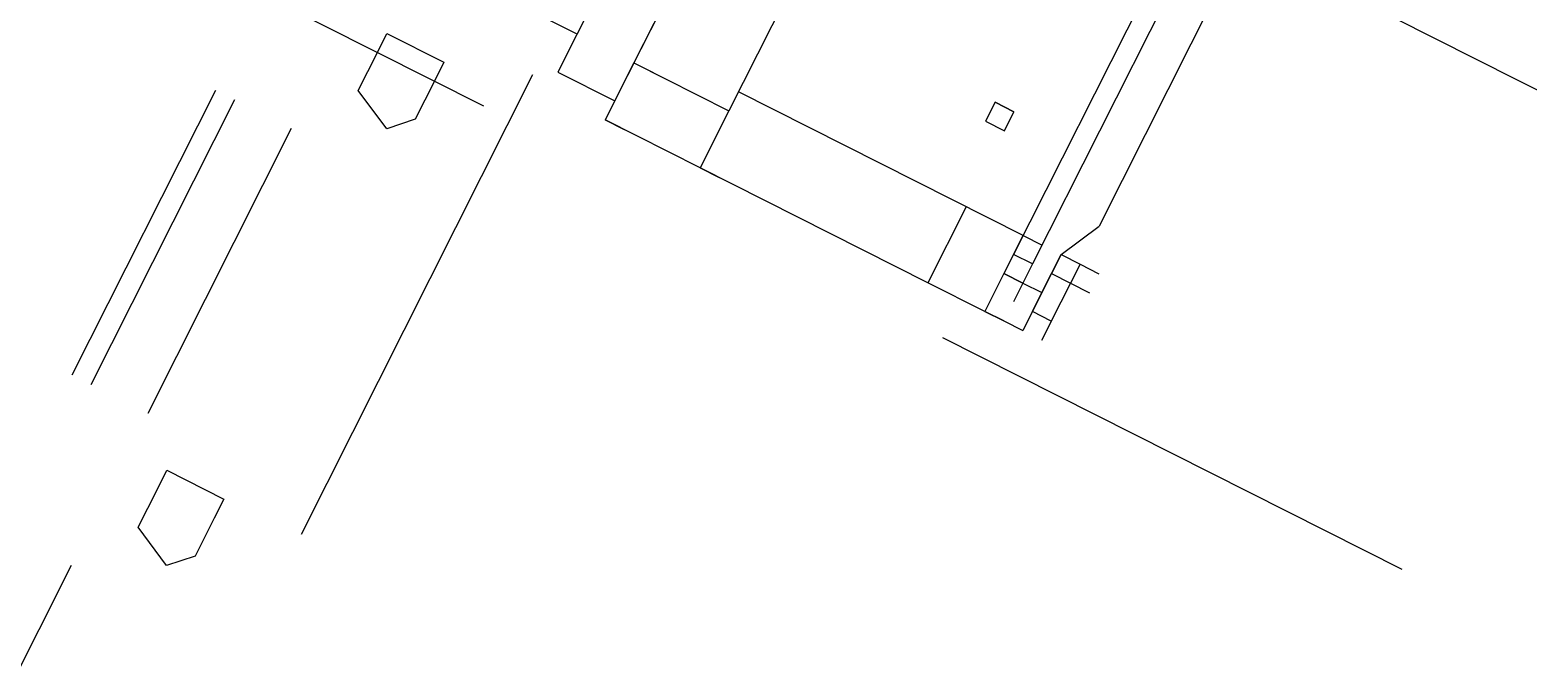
# Model space of a CAD drawing. Header units: metres. Extents: x 0 to 547597, y 0 to 1844684.
# Drawn here: x 543420.4737 to 543420.765, y 1844513.4281 to 1844513.5507 of the extents above; entities that cross this region are included whole.
import ezdxf

# ---------------------------------------------------------------- set-up
doc = ezdxf.new("R2010")
doc.units = ezdxf.units.M
doc.linetypes.add('DASHED', pattern=[0.75, 0.5, -0.25])
doc.layers.add('5_Thep', color=4, linetype='Continuous')
doc.layers.add('TB220kVtuonglai', color=8, linetype='DASHED')

# ---------------------------------------------------------------- blocks, each defined once
blk = doc.blocks.new('MBA220-MB')
at = {"color": 1}
for points in [[(-41.33, -95.06), (-41.33, -475.29)], [(53.73, -281.04), (53.73, -661.27)], [(28.93, -363.7), (28.93, -359.57)], [(28.93, -363.7), (28.93, -359.57)], [(28.93, -363.7), (28.93, -359.57)], [(33.06, -363.7), (33.06, -359.57)], [(-28.93, -363.7), (20.66, -363.7)], [(28.93, -367.83), (20.66, -363.7)], [(28.93, -367.83), (28.93, -363.7)], [(28.93, -367.83), (28.93, -363.7)], [(33.06, -367.83), (28.93, -367.83), (28.93, -363.7), (33.06, -363.7)], [(37.2, -367.83), (33.06, -367.83), (33.06, -363.7), (37.2, -363.7), (41.33, -363.7), (41.33, -367.83), (37.2, -367.83)], [(33.06, -363.7), (33.06, -363.7)], [(33.06, -363.7), (37.2, -363.7)], [(41.33, -363.7), (45.46, -363.7), (37.2, -363.7)], [(28.93, -367.83), (33.06, -367.83)], [(33.06, -367.83), (45.46, -367.83)], [(33.06, -367.83), (33.06, -367.83)], [(37.2, -371.97), (37.2, -367.83)], [(41.33, -367.83), (45.46, -367.83)], [(45.46, -371.97), (45.46, -367.83)], [(45.46, -371.97), (45.46, -367.83)], [(45.46, -371.97), (45.46, -367.83)], [(45.46, -371.97), (45.46, -367.83)], [(-24.8, -371.97), (33.06, -371.97)], [(28.93, -376.1), (28.93, -371.97)], [(28.93, -376.1), (28.93, -371.97)], [(33.06, -371.97), (33.06, -376.1)], [(33.06, -371.97), (37.2, -371.97)], [(37.2, -371.97), (37.2, -376.1)], [(37.2, -371.97), (37.2, -376.1)], [(37.2, -371.97), (41.33, -371.97)], [(37.2, -376.1), (37.2, -371.97)], [(45.46, -376.1), (45.46, -371.97)], [(45.46, -371.97), (45.46, -376.1)], [(45.46, -376.1), (45.46, -371.97)], [(-24.8, -376.1), (33.06, -376.1)], [(-24.8, -376.1), (33.06, -376.1)], [(24.8, -376.1), (24.8, -376.1)], [(28.93, -376.1), (28.93, -376.1)], [(33.06, -376.1), (33.06, -376.1), (28.93, -376.1), (28.93, -438.09)], [(33.06, -376.1), (37.2, -376.1)], [(37.2, -376.1), (45.46, -376.1)], [(45.46, -376.1), (45.46, -388.5)], [(8.27, -392.63), (12.4, -392.63), (12.4, -388.5), (8.27, -388.5), (8.27, -392.63), (8.27, -388.5)], [(28.93, -388.5), (45.46, -388.5)], [(45.46, -388.5), (45.46, -438.09)], [(45.46, -438.09), (45.46, -433.96)], [(-12.4, -438.09), (33.06, -438.09)], [(33.06, -458.76), (33.06, -438.09), (45.46, -438.09), (45.46, -458.76)], [(45.46, -438.09), (45.46, -438.09)], [(45.46, -438.09), (45.46, -438.09)], [(-20.66, -458.76), (33.06, -458.76), (33.06, -454.62)], [(33.06, -458.76), (45.46, -458.76), (45.46, -454.62), (45.46, -458.76), (45.46, -454.62)], [(41.33, -471.16), (41.33, -458.76), (-20.66, -458.76)], [(28.93, -458.76), (28.93, -458.76), (33.06, -458.76)], [(28.93, -458.76), (28.93, -458.76)], [(-20.66, -471.16), (41.33, -471.16)], [(33.06, -471.16), (33.06, -524.88)], [(743.93, -996.04), (743.93, -475.29), (-822.46, -475.29), (-822.46, -996.04), (743.93, -996.04)], [(743.93, -996.04), (743.93, -475.29), (-822.46, -475.29), (-822.46, -996.04), (743.93, -996.04)], [(66.13, -495.95), (61.99, -504.22), (53.73, -504.22), (49.6, -504.22), (49.6, -491.82), (53.73, -491.82), (61.99, -491.82), (66.13, -495.95)], [(161.18, -495.95), (157.05, -504.22), (148.79, -504.22), (144.65, -504.22), (144.65, -491.82), (148.79, -491.82), (157.05, -491.82), (161.18, -495.95)], [(136.39, -512.49), (74.39, -512.49)], [(231.45, -512.49), (169.45, -512.49)], [(136.39, -524.88), (74.39, -524.88)], [(136.39, -524.88), (74.39, -524.88)], [(136.39, -524.88), (74.39, -524.88)], [(136.39, -529.02), (74.39, -529.02)], [(136.39, -529.02), (74.39, -529.02)]]:
    blk.add_lwpolyline(points, dxfattribs=at)
blk = doc.blocks.new('mb moiTQK')
at = {"layer": 'TB220kVtuonglai', "ltscale": 3000, "xscale": 0.001, "yscale": 0.001, "zscale": 0.001}
blk.add_blockref('MBA220-MB', (-20.05166, -82.51016), dxfattribs=at)
blk = doc.blocks.new('ACAD-DinhViTuyenDz220kV')
blk.add_circle((543470.18793, 1844560.06958), 117.55145)
at = {"layer": '5_Thep', "rotation": 243.2403583287449}
blk.add_blockref('mb moiTQK', (543485.661, 1844458.313), dxfattribs=at)

msp = doc.modelspace()

# ---------------------------------------------------------------- block references
msp.add_blockref('ACAD-DinhViTuyenDz220kV', (0, 0))

doc.saveas('drawing.dxf')
